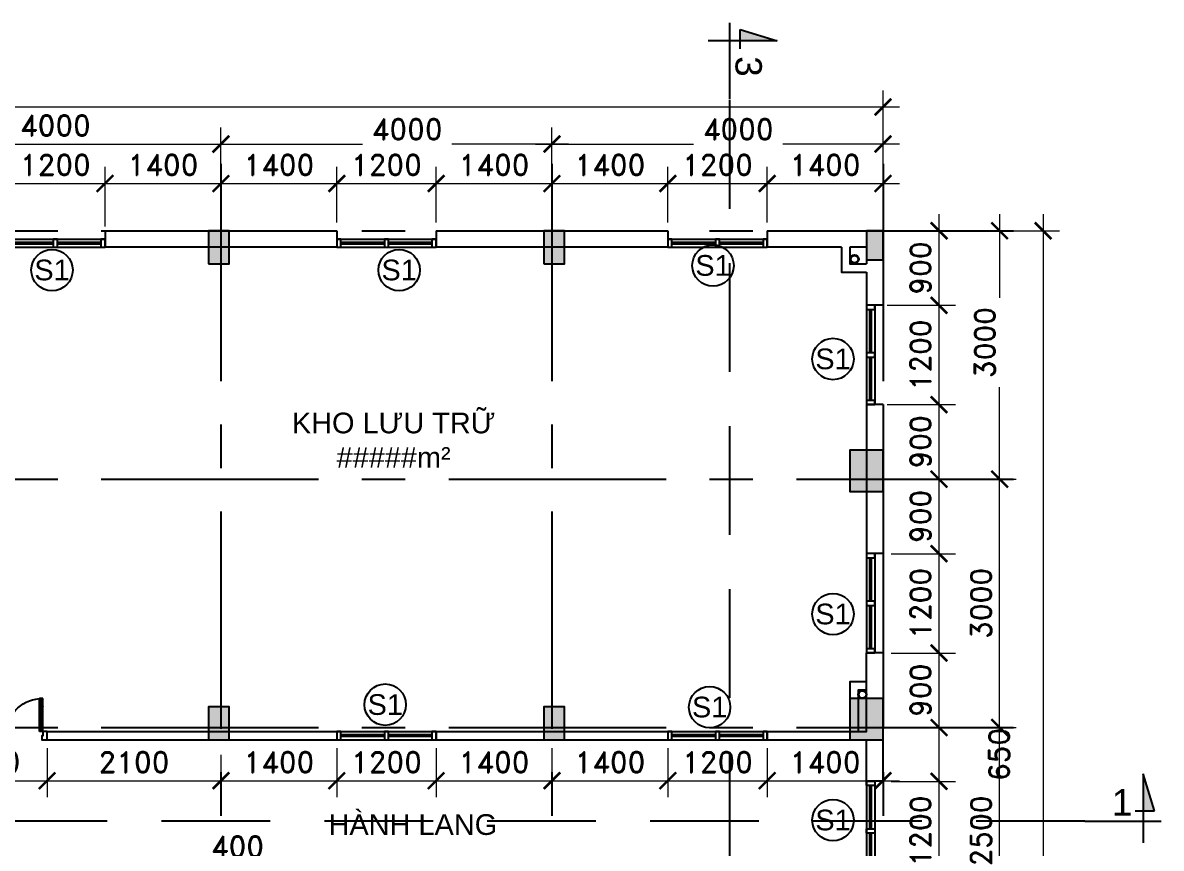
# Model space of a CAD drawing. Header units: inches. Extents: x 452443 to 881249, y 975131 to 1198310.
# Drawn here: x 698281 to 712036, y 1090478 to 1100449 of the extents above; entities that cross this region are included whole.
import ezdxf
from ezdxf.enums import TextEntityAlignment as Align

# ---------------------------------------------------------------- set-up
doc = ezdxf.new("R2010")
doc.units = ezdxf.units.IN
doc.header["$LTSCALE"] = 3.5
doc.header["$MEASUREMENT"] = 0
doc.linetypes.add('CENTER', pattern=[2, 1.25, -0.25, 0.25, -0.25])
doc.linetypes.add('HIDDEN', pattern=[0.375, 0.25, -0.125])
for name, color, linetype in [('cot', 1, 'Continuous'), ('CUA', 4, 'Continuous'), ('DOOR-84', 84, 'Continuous'), ('hatch', 4, 'Continuous'), ('hatch vl', 4, 'Continuous'), ('HATCH47', 47, 'Continuous'), ('Netcat', 5, 'Continuous'), ('phong', 2, 'Continuous'), ('TEXT2', 7, 'Continuous'), ('thuocdo', 3, 'Continuous'), ('Truc', 252, 'Continuous')]:
    doc.layers.add(name, color=color, linetype=linetype)
doc.styles.add('chu 1', font='VHELVEN0.TTF')
doc.styles.add('romand', font='romand.shx')
doc.styles.add('VNI-HELVE', font='VHELVEN0.TTF')
doc.dimstyles.new('TL100', dxfattribs={"dimscale": 100, "dimtxt": 2.5, "dimasz": 2, "dimexe": 2, "dimexo": 1, "dimgap": 1, "dimtad": 1, "dimdec": 0, "dimzin": 0, "dimdsep": 46, "dimtxsty": 'romand', "dimblk": 'ARCHTICK', "dimcen": 2, "dimdle": 2, "dimclrd": 256, "dimclre": 256, "dimclrt": 7, "dimadec": 0, "dimazin": 0, "dimtfac": 0.004, "dimtdec": 0, "dimtmove": 2, "dimatfit": 3, "dimfxl": 1, "dimtolj": 1, "dimtzin": 0, "dimlwd": 20, "dimlwe": 20, "dimarcsym": 1})

# ---------------------------------------------------------------- blocks, each defined once
blk = doc.blocks.new('CS-1200')
for p, q in [((0, 100), (1200, 100)), ((0, 0), (1200, 0)), ((575, 60), (50, 60)), ((575, 40), (50, 40)), ((1150, 60), (625, 60)), ((1150, 40), (625, 40))]:
    blk.add_line(p, q)
at = {"ltscale": 5}
for points in [[(0, 0), (50, 0), (50, 100), (0, 100)], [(575, 0), (625, 0), (625, 100), (575, 100)], [(1150, 0), (1200, 0), (1200, 100), (1150, 100)]]:
    blk.add_lwpolyline(points, close=True, dxfattribs=at)
blk = doc.blocks.new('CUAD1500')
for p, q in [((1410, 100), (1410, 900)), ((1450, 900), (1410, 900)), ((1450, 900), (1410, 800)), ((1410, 900), (1450, 800)), ((1450, 100), (1450, 900)), ((1450, 800), (1410, 800)), ((1420, 200), (1420, 800)), ((1440, 200), (1440, 800)), ((50, 500), (90, 400)), ((90, 500), (50, 400)), ((50, 100), (50, 500)), ((50, 500), (90, 500)), ((90, 100), (90, 500)), ((50, 400), (90, 400)), ((60, 200), (60, 400)), ((80, 200), (80, 400)), ((50, 200), (90, 200)), ((50, 100), (90, 200)), ((90, 100), (50, 200)), ((1450, 200), (1410, 200)), ((1450, 100), (1410, 200)), ((1410, 100), (1450, 200)), ((50, 100), (90, 100)), ((1450, 100), (1410, 100))]:
    blk.add_line(p, q)
for points in [[(0, 100), (50, 100), (50, 50), (65, 50), (65, 0), (0, 0)], [(1500, 100), (1450, 100), (1450, 50), (1435, 50), (1435, 0), (1500, 0)]]:
    blk.add_lwpolyline(points, close=True)
at = {"layer": 'hatch'}
for centre, radius, start, end in [((1430, -40), 940, 88.7553, 171.4465), ((57, 55), 445, 5.8369, 90.896)]:
    blk.add_arc(centre, radius, start, end, dxfattribs=at)
blk = doc.blocks.new('dc')
at = {"layer": 'Netcat'}
blk.add_hatch(color=256, dxfattribs=at).paths.add_polyline_path([(828, 672), (828, 147), (989, 147)])
for p, q in [((828, 672), (828, -310)), ((989, 147), (828, 672)), ((0, 0), (1087, 0)), ((717, 147), (989, 147))]:
    blk.add_line(p, q, dxfattribs=at)
at = {"style": 'VNI-HELVE', "flags": 4}
blk.add_attdef('E', text='', height=375, dxfattribs=at).set_placement((482, 272), align=Align.MIDDLE_CENTER)
blk = doc.blocks.new('_ArchTick')
at = {"color": 0, "linetype": 'ByBlock', "const_width": 0.15}
blk.add_lwpolyline([(-0.5, -0.5), (0.5, 0.5)], dxfattribs=at)
blk = doc.blocks.new('*D1904')
at = {"layer": 'DEFPOINTS', "color": 0}
for p in [(700675, 1098984), (696675, 1097845), (700675, 1097650)]:
    blk.add_point(p, dxfattribs=at)
at = {"layer": 'thuocdo', "lineweight": 20}
for p, q in [((696675, 1097945), (696675, 1099184)), ((700675, 1097750), (700675, 1099184)), ((696475, 1098984), (700875, 1098984))]:
    blk.add_line(p, q, dxfattribs=at)
at = {"layer": 'thuocdo', "lineweight": 20, "xscale": 200, "yscale": 200, "zscale": 200, "rotation": 180}
blk.add_blockref('_ArchTick', (696675, 1098984), dxfattribs=at)
at = {"layer": 'thuocdo', "lineweight": 20, "xscale": 200, "yscale": 200, "zscale": 200}
blk.add_blockref('_ArchTick', (700675, 1098984), dxfattribs=at)
at = {"layer": 'thuocdo', "color": 7, "insert": (698675, 1099209), "char_height": 250, "attachment_point": 5, "style": 'romand'}
blk.add_mtext('\\A1;4000', dxfattribs=at)
blk = doc.blocks.new('*D1905')
at = {"layer": 'DEFPOINTS', "color": 0}
for p in [(704675, 1098984), (700675, 1097650), (704675, 1097650)]:
    blk.add_point(p, dxfattribs=at)
at = {"layer": 'thuocdo', "lineweight": 20}
for p, q in [((700675, 1097750), (700675, 1099184)), ((704675, 1097750), (704675, 1099184)), ((700475, 1098984), (702385, 1098984)), ((704875, 1098984), (703466, 1098984))]:
    blk.add_line(p, q, dxfattribs=at)
at = {"layer": 'thuocdo', "lineweight": 20, "xscale": 200, "yscale": 200, "zscale": 200, "rotation": 180}
blk.add_blockref('_ArchTick', (700675, 1098984), dxfattribs=at)
at = {"layer": 'thuocdo', "lineweight": 20, "xscale": 200, "yscale": 200, "zscale": 200}
blk.add_blockref('_ArchTick', (704675, 1098984), dxfattribs=at)
at = {"layer": 'thuocdo', "color": 7, "insert": (702925, 1099162), "char_height": 250, "attachment_point": 5, "style": 'romand'}
blk.add_mtext('\\A1;4000', dxfattribs=at)
blk = doc.blocks.new('*D1906')
at = {"layer": 'DEFPOINTS', "color": 0}
for p in [(708675, 1098984), (708675, 1097846), (704675, 1097650)]:
    blk.add_point(p, dxfattribs=at)
at = {"layer": 'thuocdo', "lineweight": 20}
for p, q in [((704675, 1097750), (704675, 1099184)), ((708675, 1097946), (708675, 1099184)), ((704475, 1098984), (706385, 1098984)), ((708875, 1098984), (707466, 1098984))]:
    blk.add_line(p, q, dxfattribs=at)
at = {"layer": 'thuocdo', "lineweight": 20, "xscale": 200, "yscale": 200, "zscale": 200, "rotation": 180}
blk.add_blockref('_ArchTick', (704675, 1098984), dxfattribs=at)
at = {"layer": 'thuocdo', "lineweight": 20, "xscale": 200, "yscale": 200, "zscale": 200}
blk.add_blockref('_ArchTick', (708675, 1098984), dxfattribs=at)
at = {"layer": 'thuocdo', "color": 7, "insert": (706925, 1099162), "char_height": 250, "attachment_point": 5, "style": 'romand'}
blk.add_mtext('\\A1;4000', dxfattribs=at)
blk = doc.blocks.new('*D1907')
at = {"layer": 'DEFPOINTS', "color": 0}
for p in [(708675, 1099432), (680175, 1098284), (708675, 1098284)]:
    blk.add_point(p, dxfattribs=at)
at = {"layer": 'thuocdo', "lineweight": 20}
for p, q in [((680175, 1098384), (680175, 1099632)), ((708675, 1098384), (708675, 1099632)), ((679975, 1099432), (708875, 1099432))]:
    blk.add_line(p, q, dxfattribs=at)
at = {"layer": 'thuocdo', "lineweight": 20, "xscale": 200, "yscale": 200, "zscale": 200, "rotation": 180}
blk.add_blockref('_ArchTick', (680175, 1099432), dxfattribs=at)
at = {"layer": 'thuocdo', "lineweight": 20, "xscale": 200, "yscale": 200, "zscale": 200}
blk.add_blockref('_ArchTick', (708675, 1099432), dxfattribs=at)
at = {"layer": 'thuocdo', "color": 7, "insert": (694425, 1099657), "char_height": 250, "attachment_point": 5, "style": 'romand'}
blk.add_mtext('\\A1;28500', dxfattribs=at)
blk = doc.blocks.new('*D1911')
at = {"layer": 'DEFPOINTS', "color": 0}
for p in [(709975, 1091936), (710084, 1091936), (709975, 1089436)]:
    blk.add_point(p, dxfattribs=at)
at = {"layer": 'thuocdo', "lineweight": 20}
for p, q in [((710084, 1089236), (710084, 1092136)), ((710075, 1091936), (710284, 1091936)), ((710075, 1089436), (710284, 1089436))]:
    blk.add_line(p, q, dxfattribs=at)
at = {"layer": 'thuocdo', "lineweight": 20, "xscale": 200, "yscale": 200, "zscale": 200}
for p, rotation in [((710084, 1091936), 90), ((710084, 1089436), 270)]:
    blk.add_blockref('_ArchTick', p, dxfattribs=dict(at, rotation=rotation))
at = {"layer": 'thuocdo', "color": 7, "insert": (709859, 1090686), "char_height": 250, "attachment_point": 5, "rotation": 90, "style": 'romand'}
blk.add_mtext('\\A1;2500', dxfattribs=at)
blk = doc.blocks.new('*D1912')
at = {"layer": 'DEFPOINTS', "color": 0}
for p in [(709975, 1094936), (710084, 1094936), (709975, 1091936)]:
    blk.add_point(p, dxfattribs=at)
at = {"layer": 'thuocdo', "lineweight": 20}
for p, q in [((710084, 1091736), (710084, 1095136)), ((710075, 1094936), (710284, 1094936)), ((710075, 1091936), (710284, 1091936))]:
    blk.add_line(p, q, dxfattribs=at)
at = {"layer": 'thuocdo', "lineweight": 20, "xscale": 200, "yscale": 200, "zscale": 200}
for p, rotation in [((710084, 1094936), 90), ((710084, 1091936), 270)]:
    blk.add_blockref('_ArchTick', p, dxfattribs=dict(at, rotation=rotation))
at = {"layer": 'thuocdo', "color": 7, "insert": (709859, 1093436), "char_height": 250, "attachment_point": 5, "rotation": 90, "style": 'romand'}
blk.add_mtext('\\A1;3000', dxfattribs=at)
blk = doc.blocks.new('*D1913')
at = {"layer": 'DEFPOINTS', "color": 0}
for p in [(709975, 1097936), (710084, 1097936), (709975, 1094936)]:
    blk.add_point(p, dxfattribs=at)
at = {"layer": 'thuocdo', "lineweight": 20}
for p, q in [((710084, 1098136), (710084, 1097127)), ((710075, 1097936), (710284, 1097936)), ((710084, 1094736), (710084, 1096046)), ((710075, 1094936), (710284, 1094936))]:
    blk.add_line(p, q, dxfattribs=at)
at = {"layer": 'thuocdo', "lineweight": 20, "xscale": 200, "yscale": 200, "zscale": 200}
for p, rotation in [((710084, 1097936), 90), ((710084, 1094936), 270)]:
    blk.add_blockref('_ArchTick', p, dxfattribs=dict(at, rotation=rotation))
at = {"layer": 'thuocdo', "color": 7, "insert": (709906, 1096586), "char_height": 250, "attachment_point": 5, "rotation": 90, "style": 'romand'}
blk.add_mtext('\\A1;3000', dxfattribs=at)
blk = doc.blocks.new('*D1914')
at = {"layer": 'DEFPOINTS', "color": 0}
for p in [(709351, 1097936), (708362, 1081736), (710609, 1081736)]:
    blk.add_point(p, dxfattribs=at)
at = {"layer": 'thuocdo', "lineweight": 20}
for p, q in [((710609, 1098136), (710609, 1081536)), ((709451, 1097936), (710809, 1097936)), ((708462, 1081736), (710809, 1081736))]:
    blk.add_line(p, q, dxfattribs=at)
at = {"layer": 'thuocdo', "lineweight": 20, "xscale": 200, "yscale": 200, "zscale": 200}
for p, rotation in [((710609, 1097936), 90), ((710609, 1081736), 270)]:
    blk.add_blockref('_ArchTick', p, dxfattribs=dict(at, rotation=rotation))
at = {"layer": 'thuocdo', "color": 7, "insert": (710384, 1089836), "char_height": 250, "attachment_point": 5, "rotation": 90, "style": 'romand'}
blk.add_mtext('\\A1;16200', dxfattribs=at)
blk = doc.blocks.new('*D2096')
at = {"layer": 'DEFPOINTS', "color": 0}
for p in [(699275, 1098507), (698075, 1097936), (699275, 1097886)]:
    blk.add_point(p, dxfattribs=at)
at = {"layer": 'thuocdo', "lineweight": 20}
for p, q in [((698075, 1098036), (698075, 1098707)), ((699275, 1097986), (699275, 1098707)), ((697875, 1098507), (699475, 1098507))]:
    blk.add_line(p, q, dxfattribs=at)
at = {"layer": 'thuocdo', "lineweight": 20, "xscale": 200, "yscale": 200, "zscale": 200, "rotation": 180}
blk.add_blockref('_ArchTick', (698075, 1098507), dxfattribs=at)
at = {"layer": 'thuocdo', "lineweight": 20, "xscale": 200, "yscale": 200, "zscale": 200}
blk.add_blockref('_ArchTick', (699275, 1098507), dxfattribs=at)
at = {"layer": 'thuocdo', "color": 7, "insert": (698675, 1098732), "char_height": 250, "attachment_point": 5, "style": 'romand'}
blk.add_mtext('\\A1;1200', dxfattribs=at)
blk = doc.blocks.new('*D2097')
at = {"layer": 'DEFPOINTS', "color": 0}
for p in [(700675, 1098507), (700675, 1098032), (699275, 1097886)]:
    blk.add_point(p, dxfattribs=at)
at = {"layer": 'thuocdo', "lineweight": 20}
for p, q in [((699275, 1097986), (699275, 1098707)), ((700675, 1098132), (700675, 1098707)), ((699075, 1098507), (700875, 1098507))]:
    blk.add_line(p, q, dxfattribs=at)
at = {"layer": 'thuocdo', "lineweight": 20, "xscale": 200, "yscale": 200, "zscale": 200, "rotation": 180}
blk.add_blockref('_ArchTick', (699275, 1098507), dxfattribs=at)
at = {"layer": 'thuocdo', "lineweight": 20, "xscale": 200, "yscale": 200, "zscale": 200}
blk.add_blockref('_ArchTick', (700675, 1098507), dxfattribs=at)
at = {"layer": 'thuocdo', "color": 7, "insert": (699975, 1098732), "char_height": 250, "attachment_point": 5, "style": 'romand'}
blk.add_mtext('\\A1;1400', dxfattribs=at)
blk = doc.blocks.new('*D2098')
at = {"layer": 'DEFPOINTS', "color": 0}
for p in [(702075, 1098507), (700675, 1098032), (702075, 1097936)]:
    blk.add_point(p, dxfattribs=at)
at = {"layer": 'thuocdo', "lineweight": 20}
for p, q in [((700675, 1098132), (700675, 1098707)), ((702075, 1098036), (702075, 1098707)), ((700475, 1098507), (702275, 1098507))]:
    blk.add_line(p, q, dxfattribs=at)
at = {"layer": 'thuocdo', "lineweight": 20, "xscale": 200, "yscale": 200, "zscale": 200, "rotation": 180}
blk.add_blockref('_ArchTick', (700675, 1098507), dxfattribs=at)
at = {"layer": 'thuocdo', "lineweight": 20, "xscale": 200, "yscale": 200, "zscale": 200}
blk.add_blockref('_ArchTick', (702075, 1098507), dxfattribs=at)
at = {"layer": 'thuocdo', "color": 7, "insert": (701375, 1098732), "char_height": 250, "attachment_point": 5, "style": 'romand'}
blk.add_mtext('\\A1;1400', dxfattribs=at)
blk = doc.blocks.new('*D2099')
at = {"layer": 'DEFPOINTS', "color": 0}
for p in [(703275, 1098507), (702075, 1097936), (703275, 1097936)]:
    blk.add_point(p, dxfattribs=at)
at = {"layer": 'thuocdo', "lineweight": 20}
for p, q in [((702075, 1098036), (702075, 1098707)), ((703275, 1098036), (703275, 1098707)), ((701875, 1098507), (703475, 1098507))]:
    blk.add_line(p, q, dxfattribs=at)
at = {"layer": 'thuocdo', "lineweight": 20, "xscale": 200, "yscale": 200, "zscale": 200, "rotation": 180}
blk.add_blockref('_ArchTick', (702075, 1098507), dxfattribs=at)
at = {"layer": 'thuocdo', "lineweight": 20, "xscale": 200, "yscale": 200, "zscale": 200}
blk.add_blockref('_ArchTick', (703275, 1098507), dxfattribs=at)
at = {"layer": 'thuocdo', "color": 7, "insert": (702675, 1098732), "char_height": 250, "attachment_point": 5, "style": 'romand'}
blk.add_mtext('\\A1;1200', dxfattribs=at)
blk = doc.blocks.new('*D2100')
at = {"layer": 'DEFPOINTS', "color": 0}
for p in [(704675, 1098507), (704675, 1098017), (703275, 1097936)]:
    blk.add_point(p, dxfattribs=at)
at = {"layer": 'thuocdo', "lineweight": 20}
for p, q in [((703275, 1098036), (703275, 1098707)), ((704675, 1098117), (704675, 1098707)), ((703075, 1098507), (704875, 1098507))]:
    blk.add_line(p, q, dxfattribs=at)
at = {"layer": 'thuocdo', "lineweight": 20, "xscale": 200, "yscale": 200, "zscale": 200, "rotation": 180}
blk.add_blockref('_ArchTick', (703275, 1098507), dxfattribs=at)
at = {"layer": 'thuocdo', "lineweight": 20, "xscale": 200, "yscale": 200, "zscale": 200}
blk.add_blockref('_ArchTick', (704675, 1098507), dxfattribs=at)
at = {"layer": 'thuocdo', "color": 7, "insert": (703975, 1098732), "char_height": 250, "attachment_point": 5, "style": 'romand'}
blk.add_mtext('\\A1;1400', dxfattribs=at)
blk = doc.blocks.new('*D2101')
at = {"layer": 'DEFPOINTS', "color": 0}
for p in [(706075, 1098507), (704675, 1098017), (706075, 1097936)]:
    blk.add_point(p, dxfattribs=at)
at = {"layer": 'thuocdo', "lineweight": 20}
for p, q in [((704675, 1098117), (704675, 1098707)), ((706075, 1098036), (706075, 1098707)), ((704475, 1098507), (706275, 1098507))]:
    blk.add_line(p, q, dxfattribs=at)
at = {"layer": 'thuocdo', "lineweight": 20, "xscale": 200, "yscale": 200, "zscale": 200, "rotation": 180}
blk.add_blockref('_ArchTick', (704675, 1098507), dxfattribs=at)
at = {"layer": 'thuocdo', "lineweight": 20, "xscale": 200, "yscale": 200, "zscale": 200}
blk.add_blockref('_ArchTick', (706075, 1098507), dxfattribs=at)
at = {"layer": 'thuocdo', "color": 7, "insert": (705375, 1098732), "char_height": 250, "attachment_point": 5, "style": 'romand'}
blk.add_mtext('\\A1;1400', dxfattribs=at)
blk = doc.blocks.new('*D2102')
at = {"layer": 'DEFPOINTS', "color": 0}
for p in [(707275, 1098507), (706075, 1097936), (707275, 1097936)]:
    blk.add_point(p, dxfattribs=at)
at = {"layer": 'thuocdo', "lineweight": 20}
for p, q in [((706075, 1098036), (706075, 1098707)), ((707275, 1098036), (707275, 1098707)), ((705875, 1098507), (707475, 1098507))]:
    blk.add_line(p, q, dxfattribs=at)
at = {"layer": 'thuocdo', "lineweight": 20, "xscale": 200, "yscale": 200, "zscale": 200, "rotation": 180}
blk.add_blockref('_ArchTick', (706075, 1098507), dxfattribs=at)
at = {"layer": 'thuocdo', "lineweight": 20, "xscale": 200, "yscale": 200, "zscale": 200}
blk.add_blockref('_ArchTick', (707275, 1098507), dxfattribs=at)
at = {"layer": 'thuocdo', "color": 7, "insert": (706675, 1098732), "char_height": 250, "attachment_point": 5, "style": 'romand'}
blk.add_mtext('\\A1;1200', dxfattribs=at)
blk = doc.blocks.new('*D2103')
at = {"layer": 'DEFPOINTS', "color": 0}
for p in [(708675, 1098507), (708675, 1098003), (707275, 1097936)]:
    blk.add_point(p, dxfattribs=at)
at = {"layer": 'thuocdo', "lineweight": 20}
for p, q in [((707275, 1098036), (707275, 1098707)), ((708675, 1098103), (708675, 1098707)), ((707075, 1098507), (708875, 1098507))]:
    blk.add_line(p, q, dxfattribs=at)
at = {"layer": 'thuocdo', "lineweight": 20, "xscale": 200, "yscale": 200, "zscale": 200, "rotation": 180}
blk.add_blockref('_ArchTick', (707275, 1098507), dxfattribs=at)
at = {"layer": 'thuocdo', "lineweight": 20, "xscale": 200, "yscale": 200, "zscale": 200}
blk.add_blockref('_ArchTick', (708675, 1098507), dxfattribs=at)
at = {"layer": 'thuocdo', "color": 7, "insert": (707975, 1098732), "char_height": 250, "attachment_point": 5, "style": 'romand'}
blk.add_mtext('\\A1;1400', dxfattribs=at)
blk = doc.blocks.new('*D2111')
at = {"layer": 'DEFPOINTS', "color": 0}
for p in [(708675, 1091286), (709352, 1091286), (708675, 1090086)]:
    blk.add_point(p, dxfattribs=at)
at = {"layer": 'thuocdo', "lineweight": 20}
for p, q in [((709352, 1089886), (709352, 1091486)), ((708775, 1091286), (709552, 1091286)), ((708775, 1090086), (709552, 1090086))]:
    blk.add_line(p, q, dxfattribs=at)
at = {"layer": 'thuocdo', "lineweight": 20, "xscale": 200, "yscale": 200, "zscale": 200}
for p, rotation in [((709352, 1091286), 90), ((709352, 1090086), 270)]:
    blk.add_blockref('_ArchTick', p, dxfattribs=dict(at, rotation=rotation))
at = {"layer": 'thuocdo', "color": 7, "insert": (709127, 1090686), "char_height": 250, "attachment_point": 5, "rotation": 90, "style": 'romand'}
blk.add_mtext('\\A1;1200', dxfattribs=at)
blk = doc.blocks.new('*D2112')
at = {"layer": 'DEFPOINTS', "color": 0}
for p in [(708845, 1091936), (709352, 1091936), (708675, 1091286)]:
    blk.add_point(p, dxfattribs=at)
at = {"layer": 'thuocdo', "lineweight": 20}
for p, q in [((709352, 1091086), (709352, 1092136)), ((708945, 1091936), (709552, 1091936)), ((708775, 1091286), (709552, 1091286))]:
    blk.add_line(p, q, dxfattribs=at)
at = {"layer": 'thuocdo', "lineweight": 20, "xscale": 200, "yscale": 200, "zscale": 200}
for p, rotation in [((709352, 1091936), 90), ((709352, 1091286), 270)]:
    blk.add_blockref('_ArchTick', p, dxfattribs=dict(at, rotation=rotation))
at = {"layer": 'thuocdo', "color": 7, "insert": (710077, 1091611), "char_height": 250, "attachment_point": 5, "rotation": 90, "style": 'romand'}
blk.add_mtext('\\A1;650', dxfattribs=at)
blk = doc.blocks.new('*D2113')
at = {"layer": 'DEFPOINTS', "color": 0}
for p in [(708675, 1092836), (709352, 1092836), (708845, 1091936)]:
    blk.add_point(p, dxfattribs=at)
at = {"layer": 'thuocdo', "lineweight": 20}
for p, q in [((709352, 1091736), (709352, 1093036)), ((708775, 1092836), (709552, 1092836)), ((708945, 1091936), (709552, 1091936))]:
    blk.add_line(p, q, dxfattribs=at)
at = {"layer": 'thuocdo', "lineweight": 20, "xscale": 200, "yscale": 200, "zscale": 200}
for p, rotation in [((709352, 1092836), 90), ((709352, 1091936), 270)]:
    blk.add_blockref('_ArchTick', p, dxfattribs=dict(at, rotation=rotation))
at = {"layer": 'thuocdo', "color": 7, "insert": (709127, 1092386), "char_height": 250, "attachment_point": 5, "rotation": 90, "style": 'romand'}
blk.add_mtext('\\A1;900', dxfattribs=at)
blk = doc.blocks.new('*D2114')
at = {"layer": 'DEFPOINTS', "color": 0}
for p in [(708675, 1094036), (709352, 1094036), (708675, 1092836)]:
    blk.add_point(p, dxfattribs=at)
at = {"layer": 'thuocdo', "lineweight": 20}
for p, q in [((709352, 1092636), (709352, 1094236)), ((708775, 1094036), (709552, 1094036)), ((708775, 1092836), (709552, 1092836))]:
    blk.add_line(p, q, dxfattribs=at)
at = {"layer": 'thuocdo', "lineweight": 20, "xscale": 200, "yscale": 200, "zscale": 200}
for p, rotation in [((709352, 1094036), 90), ((709352, 1092836), 270)]:
    blk.add_blockref('_ArchTick', p, dxfattribs=dict(at, rotation=rotation))
at = {"layer": 'thuocdo', "color": 7, "insert": (709127, 1093436), "char_height": 250, "attachment_point": 5, "rotation": 90, "style": 'romand'}
blk.add_mtext('\\A1;1200', dxfattribs=at)
blk = doc.blocks.new('*D2115')
at = {"layer": 'DEFPOINTS', "color": 0}
for p in [(708871, 1094936), (709352, 1094936), (708675, 1094036)]:
    blk.add_point(p, dxfattribs=at)
at = {"layer": 'thuocdo', "lineweight": 20}
for p, q in [((709352, 1093836), (709352, 1095136)), ((708971, 1094936), (709552, 1094936)), ((708775, 1094036), (709552, 1094036))]:
    blk.add_line(p, q, dxfattribs=at)
at = {"layer": 'thuocdo', "lineweight": 20, "xscale": 200, "yscale": 200, "zscale": 200}
for p, rotation in [((709352, 1094936), 90), ((709352, 1094036), 270)]:
    blk.add_blockref('_ArchTick', p, dxfattribs=dict(at, rotation=rotation))
at = {"layer": 'thuocdo', "color": 7, "insert": (709127, 1094486), "char_height": 250, "attachment_point": 5, "rotation": 90, "style": 'romand'}
blk.add_mtext('\\A1;900', dxfattribs=at)
blk = doc.blocks.new('*D2116')
at = {"layer": 'DEFPOINTS', "color": 0}
for p in [(708625, 1095836), (709352, 1095836), (708871, 1094936)]:
    blk.add_point(p, dxfattribs=at)
at = {"layer": 'thuocdo', "lineweight": 20}
for p, q in [((709352, 1094736), (709352, 1096036)), ((708725, 1095836), (709552, 1095836)), ((708971, 1094936), (709552, 1094936))]:
    blk.add_line(p, q, dxfattribs=at)
at = {"layer": 'thuocdo', "lineweight": 20, "xscale": 200, "yscale": 200, "zscale": 200}
for p, rotation in [((709352, 1095836), 90), ((709352, 1094936), 270)]:
    blk.add_blockref('_ArchTick', p, dxfattribs=dict(at, rotation=rotation))
at = {"layer": 'thuocdo', "color": 7, "insert": (709127, 1095386), "char_height": 250, "attachment_point": 5, "rotation": 90, "style": 'romand'}
blk.add_mtext('\\A1;900', dxfattribs=at)
blk = doc.blocks.new('*D2117')
at = {"layer": 'DEFPOINTS', "color": 0}
for p in [(708625, 1097036), (709352, 1097036), (708625, 1095836)]:
    blk.add_point(p, dxfattribs=at)
at = {"layer": 'thuocdo', "lineweight": 20}
for p, q in [((709352, 1095636), (709352, 1097236)), ((708725, 1097036), (709552, 1097036)), ((708725, 1095836), (709552, 1095836))]:
    blk.add_line(p, q, dxfattribs=at)
at = {"layer": 'thuocdo', "lineweight": 20, "xscale": 200, "yscale": 200, "zscale": 200}
for p, rotation in [((709352, 1097036), 90), ((709352, 1095836), 270)]:
    blk.add_blockref('_ArchTick', p, dxfattribs=dict(at, rotation=rotation))
at = {"layer": 'thuocdo', "color": 7, "insert": (709127, 1096436), "char_height": 250, "attachment_point": 5, "rotation": 90, "style": 'romand'}
blk.add_mtext('\\A1;1200', dxfattribs=at)
blk = doc.blocks.new('*D2118')
at = {"layer": 'DEFPOINTS', "color": 0}
for p in [(708966, 1097936), (709352, 1097936), (708625, 1097036)]:
    blk.add_point(p, dxfattribs=at)
at = {"layer": 'thuocdo', "lineweight": 20}
for p, q in [((709352, 1096836), (709352, 1098136)), ((709066, 1097936), (709552, 1097936)), ((708725, 1097036), (709552, 1097036))]:
    blk.add_line(p, q, dxfattribs=at)
at = {"layer": 'thuocdo', "lineweight": 20, "xscale": 200, "yscale": 200, "zscale": 200}
for p, rotation in [((709352, 1097936), 90), ((709352, 1097036), 270)]:
    blk.add_blockref('_ArchTick', p, dxfattribs=dict(at, rotation=rotation))
at = {"layer": 'thuocdo', "color": 7, "insert": (709127, 1097486), "char_height": 250, "attachment_point": 5, "rotation": 90, "style": 'romand'}
blk.add_mtext('\\A1;900', dxfattribs=at)
blk = doc.blocks.new('*D2124')
at = {"layer": 'DEFPOINTS', "color": 0}
for p in [(700675, 1090025), (700675, 1089656), (701075, 1089586)]:
    blk.add_point(p, dxfattribs=at)
at = {"layer": 'thuocdo', "lineweight": 20}
for p, q in [((700675, 1089756), (700675, 1090225)), ((701075, 1089686), (701075, 1090225)), ((701275, 1090025), (700475, 1090025))]:
    blk.add_line(p, q, dxfattribs=at)
at = {"layer": 'thuocdo', "lineweight": 20, "xscale": 200, "yscale": 200, "zscale": 200, "rotation": 180}
blk.add_blockref('_ArchTick', (700675, 1090025), dxfattribs=at)
at = {"layer": 'thuocdo', "lineweight": 20, "xscale": 200, "yscale": 200, "zscale": 200}
blk.add_blockref('_ArchTick', (701075, 1090025), dxfattribs=at)
at = {"layer": 'thuocdo', "color": 7, "insert": (700875, 1090500), "char_height": 250, "attachment_point": 5, "style": 'romand'}
blk.add_mtext('\\A1;400', dxfattribs=at)
blk = doc.blocks.new('*D2129')
at = {"layer": 'DEFPOINTS', "color": 0}
for p in [(697075, 1091786), (698575, 1091786), (698575, 1091294)]:
    blk.add_point(p, dxfattribs=at)
at = {"layer": 'thuocdo', "lineweight": 20}
for p, q in [((697075, 1091686), (697075, 1091094)), ((698575, 1091686), (698575, 1091094)), ((696875, 1091294), (698775, 1091294))]:
    blk.add_line(p, q, dxfattribs=at)
at = {"layer": 'thuocdo', "lineweight": 20, "xscale": 200, "yscale": 200, "zscale": 200, "rotation": 180}
blk.add_blockref('_ArchTick', (697075, 1091294), dxfattribs=at)
at = {"layer": 'thuocdo', "lineweight": 20, "xscale": 200, "yscale": 200, "zscale": 200}
blk.add_blockref('_ArchTick', (698575, 1091294), dxfattribs=at)
at = {"layer": 'thuocdo', "color": 7, "insert": (697825, 1091519), "char_height": 250, "attachment_point": 5, "style": 'romand'}
blk.add_mtext('\\A1;1500', dxfattribs=at)
blk = doc.blocks.new('*D2130')
at = {"layer": 'DEFPOINTS', "color": 0}
for p in [(698575, 1091786), (700675, 1091707), (700675, 1091294)]:
    blk.add_point(p, dxfattribs=at)
at = {"layer": 'thuocdo', "lineweight": 20}
for p, q in [((698575, 1091686), (698575, 1091094)), ((700675, 1091607), (700675, 1091094)), ((698375, 1091294), (700875, 1091294))]:
    blk.add_line(p, q, dxfattribs=at)
at = {"layer": 'thuocdo', "lineweight": 20, "xscale": 200, "yscale": 200, "zscale": 200, "rotation": 180}
blk.add_blockref('_ArchTick', (698575, 1091294), dxfattribs=at)
at = {"layer": 'thuocdo', "lineweight": 20, "xscale": 200, "yscale": 200, "zscale": 200}
blk.add_blockref('_ArchTick', (700675, 1091294), dxfattribs=at)
at = {"layer": 'thuocdo', "color": 7, "insert": (699625, 1091519), "char_height": 250, "attachment_point": 5, "style": 'romand'}
blk.add_mtext('\\A1;2100', dxfattribs=at)
blk = doc.blocks.new('*D2131')
at = {"layer": 'DEFPOINTS', "color": 0}
for p in [(702075, 1091786), (700675, 1091707), (702075, 1091294)]:
    blk.add_point(p, dxfattribs=at)
at = {"layer": 'thuocdo', "lineweight": 20}
for p, q in [((702075, 1091686), (702075, 1091094)), ((700675, 1091607), (700675, 1091094)), ((700475, 1091294), (702275, 1091294))]:
    blk.add_line(p, q, dxfattribs=at)
at = {"layer": 'thuocdo', "lineweight": 20, "xscale": 200, "yscale": 200, "zscale": 200, "rotation": 180}
blk.add_blockref('_ArchTick', (700675, 1091294), dxfattribs=at)
at = {"layer": 'thuocdo', "lineweight": 20, "xscale": 200, "yscale": 200, "zscale": 200}
blk.add_blockref('_ArchTick', (702075, 1091294), dxfattribs=at)
at = {"layer": 'thuocdo', "color": 7, "insert": (701375, 1091519), "char_height": 250, "attachment_point": 5, "style": 'romand'}
blk.add_mtext('\\A1;1400', dxfattribs=at)
blk = doc.blocks.new('*D2132')
at = {"layer": 'DEFPOINTS', "color": 0}
for p in [(702075, 1091786), (703275, 1091786), (703275, 1091294)]:
    blk.add_point(p, dxfattribs=at)
at = {"layer": 'thuocdo', "lineweight": 20}
for p, q in [((702075, 1091686), (702075, 1091094)), ((703275, 1091686), (703275, 1091094)), ((701875, 1091294), (703475, 1091294))]:
    blk.add_line(p, q, dxfattribs=at)
at = {"layer": 'thuocdo', "lineweight": 20, "xscale": 200, "yscale": 200, "zscale": 200, "rotation": 180}
blk.add_blockref('_ArchTick', (702075, 1091294), dxfattribs=at)
at = {"layer": 'thuocdo', "lineweight": 20, "xscale": 200, "yscale": 200, "zscale": 200}
blk.add_blockref('_ArchTick', (703275, 1091294), dxfattribs=at)
at = {"layer": 'thuocdo', "color": 7, "insert": (702675, 1091519), "char_height": 250, "attachment_point": 5, "style": 'romand'}
blk.add_mtext('\\A1;1200', dxfattribs=at)
blk = doc.blocks.new('*D2133')
at = {"layer": 'DEFPOINTS', "color": 0}
for p in [(703275, 1091786), (704675, 1091786), (704675, 1091294)]:
    blk.add_point(p, dxfattribs=at)
at = {"layer": 'thuocdo', "lineweight": 20}
for p, q in [((703275, 1091686), (703275, 1091094)), ((704675, 1091686), (704675, 1091094)), ((703075, 1091294), (704875, 1091294))]:
    blk.add_line(p, q, dxfattribs=at)
at = {"layer": 'thuocdo', "lineweight": 20, "xscale": 200, "yscale": 200, "zscale": 200, "rotation": 180}
blk.add_blockref('_ArchTick', (703275, 1091294), dxfattribs=at)
at = {"layer": 'thuocdo', "lineweight": 20, "xscale": 200, "yscale": 200, "zscale": 200}
blk.add_blockref('_ArchTick', (704675, 1091294), dxfattribs=at)
at = {"layer": 'thuocdo', "color": 7, "insert": (703975, 1091519), "char_height": 250, "attachment_point": 5, "style": 'romand'}
blk.add_mtext('\\A1;1400', dxfattribs=at)
blk = doc.blocks.new('*D2134')
at = {"layer": 'DEFPOINTS', "color": 0}
for p in [(704675, 1091786), (706075, 1091786), (706075, 1091294)]:
    blk.add_point(p, dxfattribs=at)
at = {"layer": 'thuocdo', "lineweight": 20}
for p, q in [((704675, 1091686), (704675, 1091094)), ((706075, 1091686), (706075, 1091094)), ((704475, 1091294), (706275, 1091294))]:
    blk.add_line(p, q, dxfattribs=at)
at = {"layer": 'thuocdo', "lineweight": 20, "xscale": 200, "yscale": 200, "zscale": 200, "rotation": 180}
blk.add_blockref('_ArchTick', (704675, 1091294), dxfattribs=at)
at = {"layer": 'thuocdo', "lineweight": 20, "xscale": 200, "yscale": 200, "zscale": 200}
blk.add_blockref('_ArchTick', (706075, 1091294), dxfattribs=at)
at = {"layer": 'thuocdo', "color": 7, "insert": (705375, 1091519), "char_height": 250, "attachment_point": 5, "style": 'romand'}
blk.add_mtext('\\A1;1400', dxfattribs=at)
blk = doc.blocks.new('*D2135')
at = {"layer": 'DEFPOINTS', "color": 0}
for p in [(706075, 1091786), (707275, 1091786), (707275, 1091294)]:
    blk.add_point(p, dxfattribs=at)
at = {"layer": 'thuocdo', "lineweight": 20}
for p, q in [((706075, 1091686), (706075, 1091094)), ((707275, 1091686), (707275, 1091094)), ((705875, 1091294), (707475, 1091294))]:
    blk.add_line(p, q, dxfattribs=at)
at = {"layer": 'thuocdo', "lineweight": 20, "xscale": 200, "yscale": 200, "zscale": 200, "rotation": 180}
blk.add_blockref('_ArchTick', (706075, 1091294), dxfattribs=at)
at = {"layer": 'thuocdo', "lineweight": 20, "xscale": 200, "yscale": 200, "zscale": 200}
blk.add_blockref('_ArchTick', (707275, 1091294), dxfattribs=at)
at = {"layer": 'thuocdo', "color": 7, "insert": (706675, 1091519), "char_height": 250, "attachment_point": 5, "style": 'romand'}
blk.add_mtext('\\A1;1200', dxfattribs=at)
blk = doc.blocks.new('*D2136')
at = {"layer": 'DEFPOINTS', "color": 0}
for p in [(707275, 1091786), (708675, 1091744), (708675, 1091294)]:
    blk.add_point(p, dxfattribs=at)
at = {"layer": 'thuocdo', "lineweight": 20}
for p, q in [((707275, 1091686), (707275, 1091094)), ((708675, 1091644), (708675, 1091094)), ((707075, 1091294), (708875, 1091294))]:
    blk.add_line(p, q, dxfattribs=at)
at = {"layer": 'thuocdo', "lineweight": 20, "xscale": 200, "yscale": 200, "zscale": 200, "rotation": 180}
blk.add_blockref('_ArchTick', (707275, 1091294), dxfattribs=at)
at = {"layer": 'thuocdo', "lineweight": 20, "xscale": 200, "yscale": 200, "zscale": 200}
blk.add_blockref('_ArchTick', (708675, 1091294), dxfattribs=at)
at = {"layer": 'thuocdo', "color": 7, "insert": (707975, 1091519), "char_height": 250, "attachment_point": 5, "style": 'romand'}
blk.add_mtext('\\A1;1400', dxfattribs=at)

msp = doc.modelspace()

# ---------------------------------------------------------------- hatches: boundary and pattern name
at = {"layer": 'cot'}
for points in [[(700525, 1097536.5), (700775, 1097536.5), (700775, 1097936.5), (700525, 1097936.5)], [(704575, 1097536.5), (704825, 1097536.5), (704825, 1097936.5), (704575, 1097936.5)], [(708475, 1097586.5), (708675, 1097586.5), (708675, 1097936.5), (708475, 1097936.5)], [(708675, 1095286.5), (708275, 1095286.5), (708275, 1094786.5), (708675, 1094786.5)], [(700525, 1091786.5), (700775, 1091786.5), (700775, 1092186.5), (700525, 1092186.5)], [(704575, 1091786.5), (704825, 1091786.5), (704825, 1092186.5), (704575, 1092186.5)], [(708675, 1092286.5), (708275, 1092286.5), (708275, 1091786.5), (708675, 1091786.5)]]:
    msp.add_hatch(color=256, dxfattribs=at).paths.add_polyline_path(points)

# ---------------------------------------------------------------- linework, layer by layer
for points in [[(700525, 1097536.5), (700775, 1097536.5), (700775, 1097936.5), (700525, 1097936.5)], [(704575, 1097536.5), (704825, 1097536.5), (704825, 1097936.5), (704575, 1097936.5)], [(708475, 1097586.5), (708675, 1097586.5), (708675, 1097936.5), (708475, 1097936.5)], [(708675, 1095286.5), (708275, 1095286.5), (708275, 1094786.5), (708675, 1094786.5)], [(700525, 1091786.5), (700775, 1091786.5), (700775, 1092186.5), (700525, 1092186.5)], [(704575, 1091786.5), (704825, 1091786.5), (704825, 1092186.5), (704575, 1092186.5)], [(708675, 1092286.5), (708275, 1092286.5), (708275, 1091786.5), (708675, 1091786.5)]]:
    msp.add_lwpolyline(points, close=True, dxfattribs=at)
at = {"layer": 'hatch vl'}
for centre in [(698634, 1097460.8), (702828.6, 1097460.8), (706620.7, 1097516), (708070.3, 1096387.3), (708070.3, 1093305.5), (702660.6, 1092211.8), (706580, 1092181.6), (708070.3, 1090817.1)]:
    msp.add_circle(centre, 250, dxfattribs=at)
at = {"layer": 'HATCH47', "linetype": 'HIDDEN', "ltscale": 1500}
for points in [[(706825.5, 1078515), (706825.5, 1099524.9)], [(711112.6, 1090806), (678115.4, 1090806)]]:
    msp.add_lwpolyline(points, dxfattribs=at)
at = {"layer": 'phong'}
for p, q in [((702075, 1097736.5), (699275, 1097736.5)), ((706075, 1097736.5), (703275, 1097736.5)), ((708175, 1097736.5), (707275, 1097736.5)), ((708475, 1097736.5), (708275, 1097736.5)), ((708675, 1091286.5), (708675, 1092086.5)), ((698575, 1091786.5), (698575, 1091886.5)), ((708475, 1091286.5), (708475, 1091786.5))]:
    msp.add_line(p, q, dxfattribs=at)
for points in [[(699275, 1097936.5), (702075, 1097936.5)], [(699275, 1097936.5), (699275, 1097736.5)], [(702075, 1097936.5), (702075, 1097736.5)], [(703275, 1097936.5), (706075, 1097936.5)], [(703275, 1097936.5), (703275, 1097736.5)], [(706075, 1097936.5), (706075, 1097736.5)], [(707275, 1097936.5), (708675, 1097936.5)], [(707275, 1097936.5), (707275, 1097736.5)], [(708675, 1097936.5), (708675, 1097036.5)], [(708175, 1097736.5), (708175, 1097436.5), (708475, 1097436.5)], [(708275, 1097736.5), (708275, 1097536.5), (708475, 1097536.5)], [(708475, 1097736.5), (708475, 1097536.5)], [(708475, 1097436.5), (708475, 1097036.5)], [(708675, 1097036.5), (708475, 1097036.5)], [(708475, 1095836.5), (708475, 1094036.5)], [(708675, 1095836.5), (708475, 1095836.5)], [(708675, 1095836.5), (708675, 1094036.5)], [(708675, 1094036.5), (708475, 1094036.5)], [(707275, 1091886.5), (708475, 1091886.5), (708475, 1092836.5)], [(708675, 1092836.5), (708475, 1092836.5)], [(708675, 1092836.5), (708675, 1092086.5)], [(708475, 1092486.5), (708275, 1092486.5), (708275, 1091886.5)], [(708475, 1092386.5), (708375, 1092386.5), (708375, 1091886.5)], [(698575, 1091886.5), (702075, 1091886.5)], [(698575, 1091786.5), (702075, 1091786.5)], [(702075, 1091886.5), (702075, 1091786.5)], [(703275, 1091886.5), (703275, 1091786.5)], [(703275, 1091886.5), (706075, 1091886.5)], [(703275, 1091786.5), (706075, 1091786.5)], [(706075, 1091886.5), (706075, 1091786.5)], [(707275, 1091886.5), (707275, 1091786.5)], [(707275, 1091786.5), (708475, 1091786.5)], [(708675, 1091286.5), (708475, 1091286.5)]]:
    msp.add_lwpolyline(points, dxfattribs=at)
at = {"layer": 'thuocdo'}
for centre, radius in [((708330.8, 1097593.9), 50), ((708330.8, 1097593.9), 45), ((708426.3, 1092335.3), 50), ((708426.3, 1092335.3), 45)]:
    msp.add_circle(centre, radius, dxfattribs=at)
at = {"layer": 'Truc', "linetype": 'CENTER', "ltscale": 600}
for points in [[(700675, 1098745.1), (700675, 1078826.9)], [(704675, 1098745.1), (704675, 1078826.9)], [(708675, 1098745.1), (708675, 1078826.9)], [(678228.2, 1097936.5), (710765.1, 1097936.5)], [(678228.2, 1094936.5), (710765.1, 1094936.5)], [(678228.2, 1091936.5), (710765.1, 1091936.5)]]:
    msp.add_lwpolyline(points, dxfattribs=at)

# ---------------------------------------------------------------- block references
at = {"layer": 'CUA'}
for p in [(698075, 1097736.5), (702075, 1097736.5), (706075, 1097736.5), (702075, 1091786.5), (706075, 1091786.5)]:
    msp.add_blockref('CS-1200', p, dxfattribs=at)
at = {"layer": 'CUA', "rotation": 270}
for p in [(708475, 1097036.5), (708475, 1094036.5)]:
    msp.add_blockref('CS-1200', p, dxfattribs=at)
at = {"layer": 'CUA', "xscale": -1, "rotation": 90}
msp.add_blockref('CS-1200', (708575, 1091286.5), dxfattribs=at)
at = {"layer": 'DOOR-84', "xscale": -1}
msp.add_blockref('CUAD1500', (698575, 1091786.5), dxfattribs=at)
at = {"layer": 'phong'}
ref = msp.add_blockref('dc', (706825.5, 1099524.9), dxfattribs=dict(at, xscale=-0.8499999999767169, yscale=0.8499999999767169, zscale=0.8500000000058208, rotation=270))
ref.add_attrib('E', '3', dxfattribs={"layer": '0', "height": 318.8, "rotation": 270, "style": 'VNI-HELVE'}).set_placement((707051.7, 1099920.9), align=Align.MIDDLE_CENTER)
ref = msp.add_blockref('dc', (711112.6, 1090806), dxfattribs=dict(at, xscale=0.8499999999767169, yscale=0.8499999999767169, zscale=0.8500000000058208))
ref.add_attrib('E', '1', dxfattribs={"layer": '0', "height": 318.8, "style": 'VNI-HELVE'}).set_placement((711563.7, 1091032.2), align=Align.MIDDLE_CENTER)

# ---------------------------------------------------------------- texts
at = {"char_height": 250, "width": 407.041, "attachment_point": 5, "style": 'chu 1'}
for insert in [(698634, 1097460.8), (702828.6, 1097460.8), (706620.7, 1097516), (708070.3, 1096387.3), (708070.3, 1093305.5), (702660.6, 1092211.8), (706580, 1092181.6), (708070.3, 1090817.1)]:
    msp.add_mtext('S1', dxfattribs=dict(at, insert=insert))
at = {"layer": 'TEXT2', "char_height": 250, "style": 'VNI-HELVE'}
for s, insert, attachment_point in [('{\\C7;KHO LÖU TRÖÕ\\P#####m²}', (702761.8, 1095739.7), 2), ('{\\W5.161;\\C7;  \\W1;HAØNH LANG}', (700974, 1090888.9), 1)]:
    msp.add_mtext_dynamic_manual_height_columns(s, width=4203.104, gutter_width=1000, heights=[0], dxfattribs=dict(at, insert=insert, attachment_point=attachment_point))

# ---------------------------------------------------------------- dimensions: what is measured, and where the dimension line sits
at = {"layer": 'thuocdo'}
for base, p1, p2, override, picture, middle in [((708675, 1099431.9), (680175, 1098284.5), (708675, 1098284.5), {"dimarcsym": 1}, '*D1907', (694425, 1099656.9)), ((700675, 1098984.5), (696675, 1097845.2), (700675, 1097650.4), {"dimarcsym": 1}, '*D1904', (698675, 1099209.5)), ((699275, 1098506.7), (698075, 1097936.5), (699275, 1097886.5), {"dimfxl": 10, "dimarcsym": 1}, '*D2096', (698675, 1098731.7)), ((700675, 1098506.7), (699275, 1097886.5), (700675, 1098032.2), {"dimfxl": 10, "dimarcsym": 1}, '*D2097', (699975, 1098731.7)), ((702075, 1098506.7), (700675, 1098032.2), (702075, 1097936.5), {"dimfxl": 10, "dimarcsym": 1}, '*D2098', (701375, 1098731.7)), ((703275, 1098506.7), (702075, 1097936.5), (703275, 1097936.5), {"dimfxl": 10, "dimarcsym": 1}, '*D2099', (702675, 1098731.7)), ((704675, 1098506.7), (703275, 1097936.5), (704675, 1098017.4), {"dimfxl": 10, "dimarcsym": 1}, '*D2100', (703975, 1098731.7)), ((706075, 1098506.7), (704675, 1098017.4), (706075, 1097936.5), {"dimfxl": 10, "dimarcsym": 1}, '*D2101', (705375, 1098731.7)), ((707275, 1098506.7), (706075, 1097936.5), (707275, 1097936.5), {"dimfxl": 10, "dimarcsym": 1}, '*D2102', (706675, 1098731.7)), ((708675, 1098506.7), (707275, 1097936.5), (708675, 1098002.7), {"dimfxl": 10, "dimarcsym": 1}, '*D2103', (707975, 1098731.7)), ((698575, 1091293.9), (697075, 1091786.5), (698575, 1091786.5), {"dimfxl": 10, "dimarcsym": 1}, '*D2129', (697825, 1091518.9)), ((700675, 1091293.9), (698575, 1091786.5), (700675, 1091706.9), {"dimfxl": 10, "dimarcsym": 1}, '*D2130', (699625, 1091518.9)), ((702075, 1091293.9), (700675, 1091706.9), (702075, 1091786.5), {"dimfxl": 10, "dimarcsym": 1}, '*D2131', (701375, 1091518.9)), ((703275, 1091293.9), (702075, 1091786.5), (703275, 1091786.5), {"dimfxl": 10, "dimarcsym": 1}, '*D2132', (702675, 1091518.9)), ((704675, 1091293.9), (703275, 1091786.5), (704675, 1091786.5), {"dimfxl": 10, "dimarcsym": 1}, '*D2133', (703975, 1091518.9)), ((706075, 1091293.9), (704675, 1091786.5), (706075, 1091786.5), {"dimfxl": 10, "dimarcsym": 1}, '*D2134', (705375, 1091518.9)), ((707275, 1091293.9), (706075, 1091786.5), (707275, 1091786.5), {"dimfxl": 10, "dimarcsym": 1}, '*D2135', (706675, 1091518.9)), ((708675, 1091293.9), (707275, 1091786.5), (708675, 1091744), {"dimfxl": 10, "dimarcsym": 1}, '*D2136', (707975, 1091518.9)), ((700675, 1090024.9), (701075, 1089586.5), (700675, 1089655.8), {"dimfxl": 10, "dimarcsym": 1}, '*D2124', (700875, 1090499.9))]:
    dim = msp.add_linear_dim(base=base, p1=p1, p2=p2, dimstyle='TL100', override=override, dxfattribs=at)
    dim.commit()
    dim.dimension.update_dxf_attribs({"geometry": picture, "text_midpoint": middle})
for base, p1, p2, picture, middle in [((704675, 1098984.5), (700675, 1097650.4), (704675, 1097650.4), '*D1905', (702925, 1099162.2)), ((708675, 1098984.5), (704675, 1097650.4), (708675, 1097845.9), '*D1906', (706925, 1099162.2))]:
    dim = msp.add_linear_dim(base=base, p1=p1, p2=p2, dimstyle='TL100', override={"dimarcsym": 1}, dxfattribs=at)
    dim.commit()
    dim.dimension.update_dxf_attribs({"geometry": picture, "text_midpoint": middle, "dimtype": 160})
for base, p1, p2, override, picture, middle in [((710609.3, 1081736.5), (709350.5, 1097936.5), (708362.2, 1081736.5), {"dimarcsym": 1}, '*D1914', (710384.3, 1089836.5)), ((709351.8, 1097936.5), (708625, 1097036.5), (708965.9, 1097936.5), {"dimfxl": 10, "dimarcsym": 1}, '*D2118', (709126.8, 1097486.5)), ((709351.8, 1097036.5), (708625, 1095836.5), (708625, 1097036.5), {"dimfxl": 10, "dimarcsym": 1}, '*D2117', (709126.8, 1096436.5)), ((709351.8, 1095836.5), (708871.1, 1094936.5), (708625, 1095836.5), {"dimfxl": 10, "dimarcsym": 1}, '*D2116', (709126.8, 1095386.5)), ((709351.8, 1094936.5), (708675, 1094036.5), (708871.1, 1094936.5), {"dimfxl": 10, "dimarcsym": 1}, '*D2115', (709126.8, 1094486.5)), ((710083.6, 1094936.5), (709974.7, 1091936.5), (709974.7, 1094936.5), {"dimarcsym": 1}, '*D1912', (709858.6, 1093436.5)), ((709351.8, 1094036.5), (708675, 1092836.5), (708675, 1094036.5), {"dimfxl": 10, "dimarcsym": 1}, '*D2114', (709126.8, 1093436.5)), ((709351.8, 1092836.5), (708844.6, 1091936.5), (708675, 1092836.5), {"dimfxl": 10, "dimarcsym": 1}, '*D2113', (709126.8, 1092386.5)), ((709351.8, 1091936.5), (708675, 1091286.5), (708844.6, 1091936.5), {"dimfxl": 10, "dimarcsym": 1}, '*D2112', (710076.8, 1091611.5)), ((710083.6, 1091936.5), (709974.7, 1089436.5), (709974.7, 1091936.5), {"dimarcsym": 1}, '*D1911', (709858.6, 1090686.5)), ((709351.8, 1091286.5), (708675, 1090086.5), (708675, 1091286.5), {"dimfxl": 10, "dimarcsym": 1}, '*D2111', (709126.8, 1090686.5))]:
    dim = msp.add_linear_dim(base=base, p1=p1, p2=p2, angle=90, dimstyle='TL100', override=override, dxfattribs=at)
    dim.commit()
    dim.dimension.update_dxf_attribs({"geometry": picture, "text_midpoint": middle})
dim = msp.add_linear_dim(base=(710083.6, 1097936.5), p1=(709974.7, 1094936.5), p2=(709974.7, 1097936.5), angle=90, dimstyle='TL100', override={"dimarcsym": 1}, dxfattribs=at)
dim.commit()
dim.dimension.update_dxf_attribs({"geometry": '*D1913', "text_midpoint": (709905.9, 1096586.5), "dimtype": 160})

doc.saveas('drawing.dxf')
